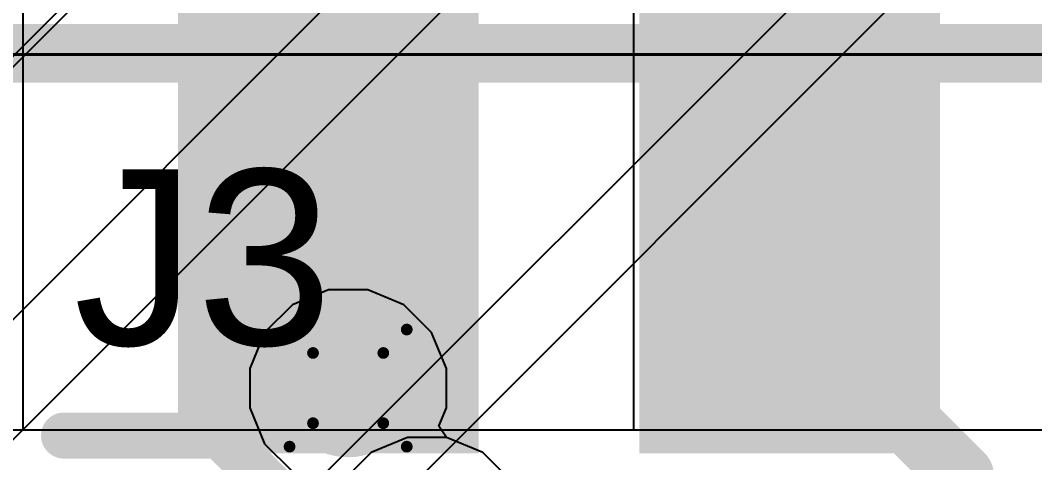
# Model space of a CAD drawing. Header units: inches. Extents: x -11 to 5433, y -4 to 5447.
# Drawn here: x 22.921 to 27.319, y 31.724 to 33.644 of the extents above; entities that cross this region are included whole.
import ezdxf

# ---------------------------------------------------------------- set-up
doc = ezdxf.new("R2010")
doc.units = ezdxf.units.IN
for name, color, linetype in [('Bottom Layer', 5, 'Continuous'), ('Bottom Paste', 16, 'Continuous'), ('Bottom Solder', 6, 'Continuous'), ('Drill Drawing', 1, 'Continuous'), ('Ground', 16, 'Continuous'), ('Mechanical 4', 56, 'Continuous'), ('Power', 76, 'Continuous'), ('Top Layer', 1, 'Continuous'), ('Top Overlay', 2, 'Continuous'), ('Top Solder', 216, 'Continuous'), ('Via Holes', 16, 'Continuous')]:
    doc.layers.add(name, color=color, linetype=linetype)
doc.styles.add('Arial', font='', dxfattribs={"height": 0.2})
doc.styles.get('Arial').set_extended_font_data('Arial')

# ---------------------------------------------------------------- blocks, each defined once
blk = doc.blocks.new('BL_R8812AF1_B_23')
at = {"layer": 'Bottom Layer'}
for points in [[(-14.6, -0.45), (-12.4, -0.45), (-12.4, -1.55), (-14.6, -1.55)], [(-14.6, -2.45), (-12.4, -2.45), (-12.4, -3.55), (-14.6, -3.55)]]:
    blk.add_hatch(color=5, dxfattribs=at).paths.add_polyline_path(points)
at = {"layer": 'Bottom Paste'}
for points in [[(-14.6, -0.45), (-12.4, -0.45), (-12.4, -1.55), (-14.6, -1.55)], [(-14.6, -2.45), (-12.4, -2.45), (-12.4, -3.55), (-14.6, -3.55)]]:
    blk.add_hatch(color=16, dxfattribs=at).paths.add_polyline_path(points)
at = {"layer": 'Bottom Solder'}
for points in [[(-14.7016, -0.3484), (-12.2984, -0.3484), (-12.2984, -1.6516), (-14.7016, -1.6516)], [(-14.7016, -2.3484), (-12.2984, -2.3484), (-12.2984, -3.6516), (-14.7016, -3.6516)]]:
    blk.add_hatch(color=6, dxfattribs=at).paths.add_polyline_path(points)
blk = doc.blocks.new('WQFN_30_EP_2_5_4_5__B_27')
at = {"layer": 'Bottom Solder'}
for p in [(-0.8184, 1.9034), (0.6842, 1.9024), (-1.4883, 1.6617), (0.95, 1.6459), (-1.4883, -1.9383)]:
    blk.add_line(p, (-5421.186, -5425.6862), dxfattribs=at)
blk = doc.blocks.new('TL3340AF160QG_48')
at = {"layer": 'Top Solder'}
blk.add_line((0.7722, 1.9528), (-5443.0227, 5441.6372), dxfattribs=at)
blk = doc.blocks.new('QTH_030_01_L_D_A_K_TR_157')
at = {"layer": 'Top Overlay'}
for points in [[(-8.476, -2.985, 0.2, 0.2, 0), (-10, -1.461, 0.2, 0.2, 0)], [(-7.8, -2.985, 0.2, 0.2, 0), (-8.476, -2.985, 0.2, 0.2, 0)]]:
    blk.add_lwpolyline(points, format="xyseb", dxfattribs=at)
for points in [[(-8.526, -2.985, 0.1, 0.1, 1), (-8.426, -2.985, 0.1, 0.1, 1)], [(-8.526, -2.985, 0.1, 0.1, 1), (-8.426, -2.985, 0.1, 0.1, 1)], [(-7.85, -2.985, 0.1, 0.1, 1), (-7.75, -2.985, 0.1, 0.1, 1)]]:
    blk.add_lwpolyline(points, format="xyseb", close=True, dxfattribs=at)

msp = doc.modelspace()

# ---------------------------------------------------------------- hatches: boundary and pattern name
at = {"layer": 'Bottom Layer'}
h = msp.add_hatch(color=5, dxfattribs=at)
edge = h.paths.add_edge_path()
edge.add_arc((24.3423, 32.0476), 0.3, 0, 360)
at = {"layer": 'Ground'}
h = msp.add_hatch(color=16, dxfattribs=at)
edge = h.paths.add_edge_path()
edge.add_arc((24.3423, 32.0476), 0.3, 0, 360)
at = {"layer": 'Power'}
h = msp.add_hatch(color=76, dxfattribs=at)
edge = h.paths.add_edge_path()
edge.add_arc((24.3423, 32.0476), 0.3, 0, 360)
at = {"layer": 'Top Layer'}
h = msp.add_hatch(color=1, dxfattribs=at)
edge = h.paths.add_edge_path()
edge.add_arc((24.3423, 32.0476), 0.3, 0, 360)
at = {"layer": 'Via Holes'}
h = msp.add_hatch(color=7, dxfattribs=at)
edge = h.paths.add_edge_path()
edge.add_arc((24.3423, 32.0476), 0.15, 0, 360)

# ---------------------------------------------------------------- linework, layer by layer
at = {"layer": 'Bottom Layer'}
for p, q in [((22.9335, 31.8658), (22.9335, 34.1324)), ((25.5795, 34.1324), (25.5795, 31.8658)), ((36.1875, 31.8658), (18.3565, 31.8658)), ((25.5795, 31.8658), (22.9335, 31.8658))]:
    msp.add_line(p, q, dxfattribs=at)
for points in [[(24.3375, 33.1484, 0.508, 0.508, 0), (24.3423, 33.1532, 0.508, 0.508, 0)], [(24.3375, 32.0523, 0.508, 0.508, 0), (24.3375, 33.1484, 0.508, 0.508, 0)], [(26.2565, 32.9658, 0.2794, 0.2794, 0), (26.6668, 32.5555, 0.2794, 0.2794, 0)], [(26.6668, 32.0033, 0.2794, 0.2794, 0), (26.6668, 32.5555, 0.2794, 0.2794, 0)], [(24.3375, 32.0523, 0.508, 0.508, 0), (24.3423, 32.0476, 0.508, 0.508, 0)], [(26.6668, 32.0033, 0.2794, 0.2794, 0), (27.0025, 31.6676, 0.2794, 0.2794, 0)], [(27.0025, 30.994, 0.2794, 0.2794, 0), (27.0025, 31.6676, 0.2794, 0.2794, 0)]]:
    msp.add_lwpolyline(points, format="xyseb", dxfattribs=at)
for points in [[(24.2105, 33.1484, 0.254, 0.254, 1), (24.4645, 33.1484, 0.254, 0.254, 1)], [(24.2105, 33.1484, 0.254, 0.254, 1), (24.4645, 33.1484, 0.254, 0.254, 1)], [(24.2153, 33.1532, 0.254, 0.254, 1), (24.4693, 33.1532, 0.254, 0.254, 1)], [(26.1867, 32.9658, 0.1397, 0.1397, 1), (26.3264, 32.9658, 0.1397, 0.1397, 1)], [(26.597, 32.5555, 0.1397, 0.1397, 1), (26.7367, 32.5555, 0.1397, 0.1397, 1)], [(26.597, 32.5555, 0.1397, 0.1397, 1), (26.7367, 32.5555, 0.1397, 0.1397, 1)], [(24.2105, 32.0523, 0.254, 0.254, 1), (24.4645, 32.0523, 0.254, 0.254, 1)], [(24.2105, 32.0523, 0.254, 0.254, 1), (24.4645, 32.0523, 0.254, 0.254, 1)], [(24.2153, 32.0476, 0.254, 0.254, 1), (24.4693, 32.0476, 0.254, 0.254, 1)], [(26.597, 32.0033, 0.1397, 0.1397, 1), (26.7367, 32.0033, 0.1397, 0.1397, 1)], [(26.597, 32.0033, 0.1397, 0.1397, 1), (26.7367, 32.0033, 0.1397, 0.1397, 1)], [(26.9327, 31.6676, 0.1397, 0.1397, 1), (27.0724, 31.6676, 0.1397, 0.1397, 1)], [(26.9327, 31.6676, 0.1397, 0.1397, 1), (27.0724, 31.6676, 0.1397, 0.1397, 1)]]:
    msp.add_lwpolyline(points, format="xyseb", close=True, dxfattribs=at)
at = {"layer": 'Drill Drawing'}
for points in [[(24.0883, 32.3016, 0.0508, 0.0508, 0), (24.5963, 32.3016, 0.0508, 0.0508, 0)], [(24.0883, 31.7936, 0.0508, 0.0508, 0), (24.0883, 32.3016, 0.0508, 0.0508, 0)], [(24.5963, 31.7936, 0.0508, 0.0508, 0), (24.5963, 32.3016, 0.0508, 0.0508, 0)], [(24.1899, 32.2, 0.0508, 0.0508, 0), (24.4947, 32.2, 0.0508, 0.0508, 0)], [(24.1899, 31.8952, 0.0508, 0.0508, 0), (24.1899, 32.2, 0.0508, 0.0508, 0)], [(24.4947, 31.8952, 0.0508, 0.0508, 0), (24.4947, 32.2, 0.0508, 0.0508, 0)], [(24.1899, 31.8952, 0.0508, 0.0508, 0), (24.4947, 31.8952, 0.0508, 0.0508, 0)], [(24.0883, 31.7936, 0.0508, 0.0508, 0), (24.5963, 31.7936, 0.0508, 0.0508, 0)]]:
    msp.add_lwpolyline(points, format="xyseb", dxfattribs=at)
for points in [[(24.0756, 32.3016, 0.0254, 0.0254, 1), (24.101, 32.3016, 0.0254, 0.0254, 1)], [(24.0756, 32.3016, 0.0254, 0.0254, 1), (24.101, 32.3016, 0.0254, 0.0254, 1)], [(24.5836, 32.3016, 0.0254, 0.0254, 1), (24.609, 32.3016, 0.0254, 0.0254, 1)], [(24.5836, 32.3016, 0.0254, 0.0254, 1), (24.609, 32.3016, 0.0254, 0.0254, 1)], [(24.1772, 32.2, 0.0254, 0.0254, 1), (24.2026, 32.2, 0.0254, 0.0254, 1)], [(24.1772, 32.2, 0.0254, 0.0254, 1), (24.2026, 32.2, 0.0254, 0.0254, 1)], [(24.482, 32.2, 0.0254, 0.0254, 1), (24.5074, 32.2, 0.0254, 0.0254, 1)], [(24.482, 32.2, 0.0254, 0.0254, 1), (24.5074, 32.2, 0.0254, 0.0254, 1)], [(24.1772, 31.8952, 0.0254, 0.0254, 1), (24.2026, 31.8952, 0.0254, 0.0254, 1)], [(24.1772, 31.8952, 0.0254, 0.0254, 1), (24.2026, 31.8952, 0.0254, 0.0254, 1)], [(24.482, 31.8952, 0.0254, 0.0254, 1), (24.5074, 31.8952, 0.0254, 0.0254, 1)], [(24.482, 31.8952, 0.0254, 0.0254, 1), (24.5074, 31.8952, 0.0254, 0.0254, 1)], [(24.0756, 31.7936, 0.0254, 0.0254, 1), (24.101, 31.7936, 0.0254, 0.0254, 1)], [(24.0756, 31.7936, 0.0254, 0.0254, 1), (24.101, 31.7936, 0.0254, 0.0254, 1)], [(24.5836, 31.7936, 0.0254, 0.0254, 1), (24.609, 31.7936, 0.0254, 0.0254, 1)], [(24.5836, 31.7936, 0.0254, 0.0254, 1), (24.609, 31.7936, 0.0254, 0.0254, 1)]]:
    msp.add_lwpolyline(points, format="xyseb", close=True, dxfattribs=at)
at = {"layer": 'Ground'}
for p, q in [((24.5989, 31.8328), (24.442, 31.7678)), ((24.7688, 31.8328), (24.5989, 31.8328)), ((24.9257, 31.7678), (24.7688, 31.8328)), ((24.442, 31.7678), (24.3219, 31.6477)), ((25.0458, 31.6477), (24.9257, 31.7678))]:
    msp.add_line(p, q, dxfattribs=at)
at = {"layer": 'Mechanical 4'}
for points in [[(-2.5, 33.5, 0.254, 0.254, 0), (67.5, 33.5, 0.254, 0.254, 0)], [(-2.5028, 33.495, 0.0127, 0.0127, 0), (67.4972, 33.495, 0.0127, 0.0127, 0)]]:
    msp.add_lwpolyline(points, format="xyseb", dxfattribs=at)
at = {"layer": 'Power'}
for p, q in [((24.2574, 32.4746), (24.1004, 32.4095)), ((24.4273, 32.4746), (24.2574, 32.4746)), ((24.5842, 32.4095), (24.4273, 32.4746)), ((24.1004, 32.4095), (23.9803, 32.2894)), ((24.7043, 32.2894), (24.5842, 32.4095)), ((23.9803, 32.2894), (23.9153, 32.1325)), ((24.7693, 32.1325), (24.7043, 32.2894)), ((23.9153, 32.1325), (23.9153, 31.9626)), ((24.7693, 31.9626), (24.7693, 32.1325)), ((23.9153, 31.9626), (23.9803, 31.8057)), ((24.7359, 31.882), (24.7693, 31.9626)), ((24.7688, 31.8328), (24.7359, 31.882)), ((23.9803, 31.8057), (24.1004, 31.6856)), ((24.9257, 31.7678), (24.7688, 31.8328)), ((25.0458, 31.6477), (24.9257, 31.7678))]:
    msp.add_line(p, q, dxfattribs=at)
at = {"layer": 'Top Layer'}
for p, q in [((24.5989, 31.8328), (24.442, 31.7678)), ((24.7688, 31.8328), (24.5989, 31.8328)), ((24.9257, 31.7678), (24.7688, 31.8328)), ((24.442, 31.7678), (24.3219, 31.6477)), ((25.0458, 31.6477), (24.9257, 31.7678))]:
    msp.add_line(p, q, dxfattribs=at)

# ---------------------------------------------------------------- block references
for name, p, rotation in [('TL3340AF160QG_48', (-8.785, 4.4704), 270), ('WQFN_30_EP_2_5_4_5__B_27', (11.6662, 21.8069), 180), ('BL_R8812AF1_B_23', (27.2565, 19.4659), 270), ('QTH_030_01_L_D_A_K_TR_157', (15.3106, 28.8567), 180)]:
    msp.add_blockref(name, p, dxfattribs=dict(rotation=rotation))

# ---------------------------------------------------------------- texts
at = {"layer": 'Top Overlay', "style": 'Arial'}
msp.add_text('J3', height=0.762, dxfattribs=at).set_placement((23.1518, 32.2344))

doc.saveas('drawing.dxf')
